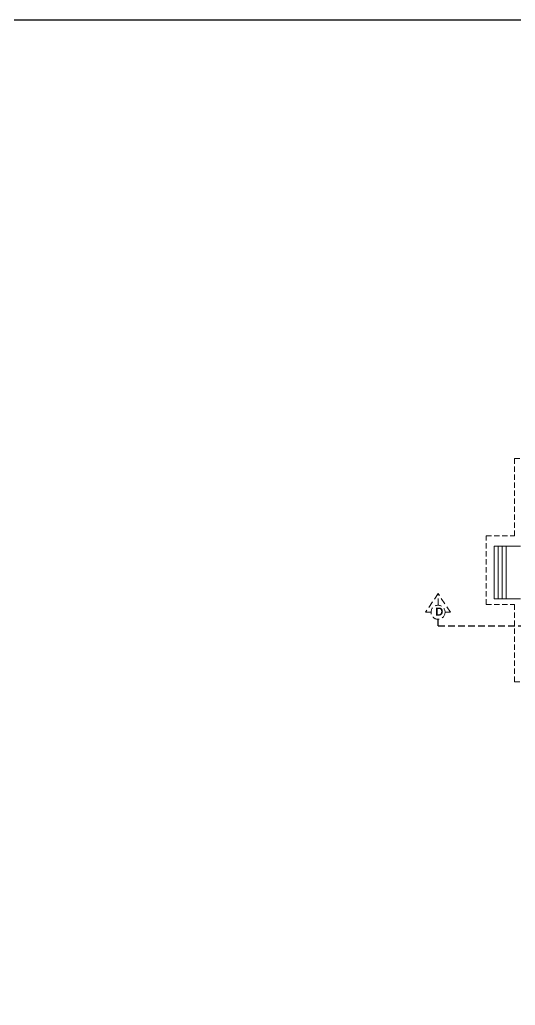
# Model space of a CAD drawing. Header units: millimetres. Extents: x 3614 to 12428, y -844 to 6844.
# Drawn here: x 5688.4 to 5725.6, y -561.7 to -487.8 of the extents above; entities that cross this region are included whole.
import ezdxf

# ---------------------------------------------------------------- set-up
doc = ezdxf.new("R2010")
doc.units = ezdxf.units.MM
doc.header["$LTSCALE"] = 40
doc.header["$MEASUREMENT"] = 0
doc.linetypes.add('DASHED', pattern=[0.75, 0.5, -0.25])
doc.linetypes.add('DASHED2', pattern=[0.375, 0.25, -0.125])
for name, color, linetype, lineweight in [('Beam', 254, 'CONTINUOUS', 25), ('Hidden', 30, 'DASHED', 18), ('Section', 72, 'DASHED2', 30), ('Stair', 1, 'CONTINUOUS', 15)]:
    doc.layers.add(name, color=color, linetype=linetype, lineweight=lineweight)
doc.styles.add('Tabrej', font='GOTHIC.TTF')

# ---------------------------------------------------------------- blocks, each defined once
blk = doc.blocks.new('BDHVBFH')
at = {"layer": 'Section', "color": 7, "linetype": 'ByBlock', "lineweight": 20, "ltscale": 0.05}
for p, q in [((5432.399, -574.787), (5431.461, -576.186)), ((5432.399, -575.66), (5432.399, -574.787)), ((5433.338, -576.186), (5432.399, -574.787)), ((5431.873, -576.186), (5431.461, -576.186)), ((5433.338, -576.186), (5432.925, -576.186))]:
    blk.add_line(p, q, dxfattribs=at)
blk.add_circle((5432.399, -576.186), 0.526, dxfattribs=at)
blk = doc.blocks.new('SEC DD')
at = {"layer": 'Section', "ltscale": 0.05}
for p, q in [((5719.78, -533.24), (5719.78, -532.74)), ((5733.893, -533.24), (5733.893, -532.74)), ((5719.78, -533.24), (5733.893, -533.24))]:
    blk.add_line(p, q, dxfattribs=at)
at = {"layer": 'Section'}
blk.add_blockref('BDHVBFH', (287.365, 43.972), dxfattribs=at)
at = {"layer": 'Section', "xscale": 0.8901284446376274, "yscale": 0.8901284446376274, "zscale": 0.8901284446376274}
blk.add_blockref('BDHVBFH', (898.22, -19.336), dxfattribs=at)
at = {"layer": 'Section', "char_height": 0.6, "attachment_point": 1, "rotation": 1.0017, "style": 'Tabrej'}
for s, insert in [('{\\fArial|b1|i0|c0|p34;D}', (5719.549, -531.871)), ("{\\fArial|b1|i0|c0|p34;D'}", (5733.532, -531.866))]:
    blk.add_mtext_dynamic_manual_height_columns(s, width=20.54056, gutter_width=5, heights=[0], dxfattribs=dict(at, insert=insert))

msp = doc.modelspace()

# ---------------------------------------------------------------- linework, layer by layer
at = {"layer": 'Beam', "ltscale": 0.05}
msp.add_lwpolyline([(5438.4239, -487.786), (5799.6085, -487.786), (5799.6085, -606.4426), (5438.4239, -606.4426)], close=True, dxfattribs=at)
at = {"layer": 'Hidden', "ltscale": 0.02}
for p, q in [((5725.4963, -526.4829), (5725.4963, -520.6929)), ((5725.4963, -520.6929), (5726.0963, -520.6929)), ((5723.3663, -531.6329), (5723.3663, -526.4829)), ((5723.3663, -526.4829), (5725.4963, -526.4829)), ((5723.3663, -531.6329), (5725.4963, -531.6329)), ((5725.4963, -531.6329), (5725.4963, -537.4229)), ((5725.4963, -537.4229), (5726.0984, -537.4229))]:
    msp.add_line(p, q, dxfattribs=at)
at = {"layer": 'Stair', "ltscale": 0.05}
for p, q in [((5723.9663, -531.2169), (5723.9663, -527.2669)), ((5723.9663, -527.2669), (5725.9363, -527.2669)), ((5724.2663, -531.2169), (5724.2663, -527.2669)), ((5724.5663, -531.2169), (5724.5663, -527.2669)), ((5724.8663, -531.2169), (5724.8663, -527.2669)), ((5723.9663, -531.2169), (5725.9363, -531.2169))]:
    msp.add_line(p, q, dxfattribs=at)

# ---------------------------------------------------------------- block references
at = {"layer": 'Section'}
msp.add_blockref('SEC DD', (0, 0), dxfattribs=at)

doc.saveas('drawing.dxf')
